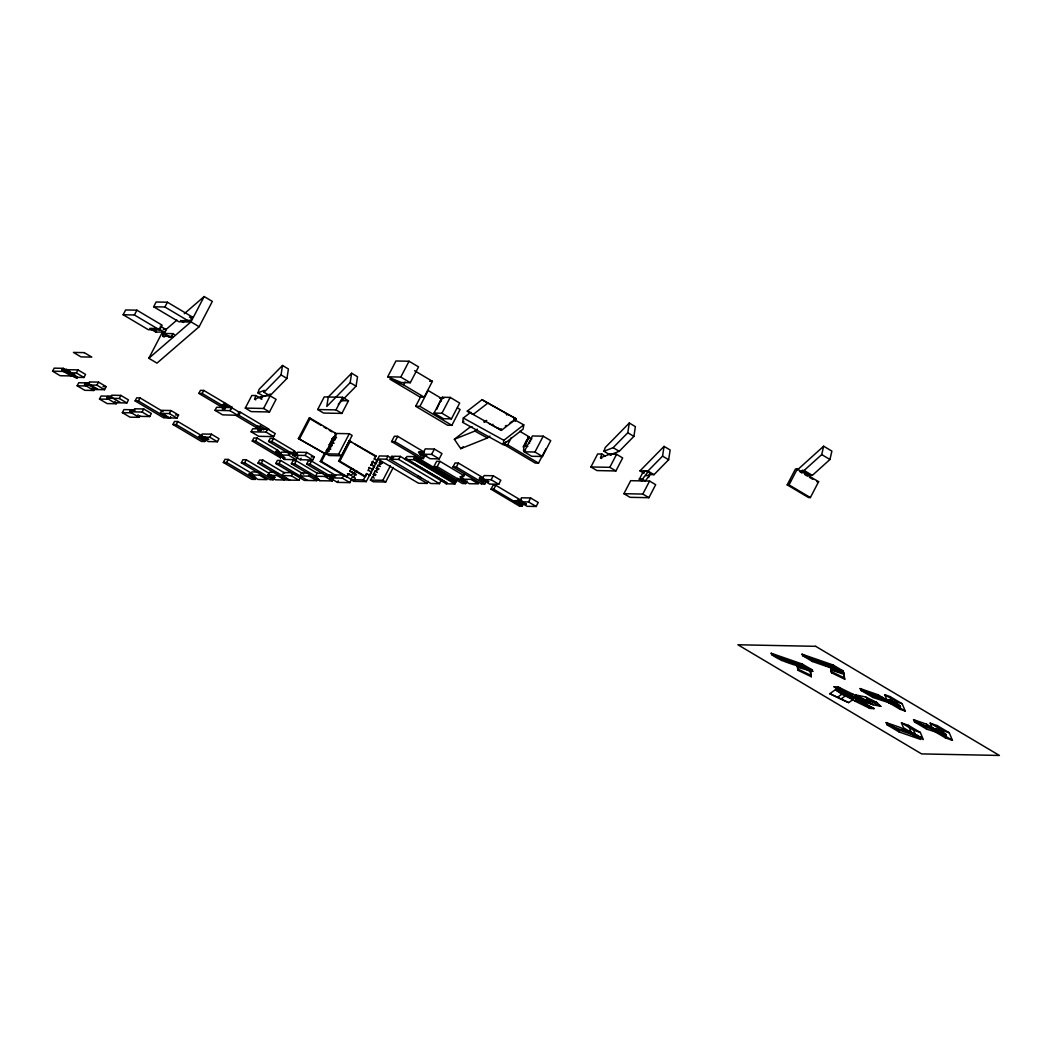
<?xml version="1.0" encoding="UTF-8"?>
<svg xmlns="http://www.w3.org/2000/svg" width="1052" height="1052" viewBox="0 0 1052 1052"><rect width="100%" height="100%" fill="white"/><g stroke="black" fill="none" stroke-linecap="round" stroke-linejoin="round"><path stroke-width="1.5" d="M150.002 328.316L159.181 328.763M180.497 320.439L183.561 322.464M202.3 436.488L203.983 437.448M202.602 438.697C202.839 436.37 206.389 441.59 202.102 438.737M202.747 436.462L204.43 437.448M205.548 438.46L208.796 439.407M205.995 438.434L207.678 439.381M207.112 438.46L208.349 439.447M269.207 475.109L268.76 475.662L269.549 475.123M270.193 475.123L271.114 475.543M270.509 475.123L272.271 475.57M273.191 476.898L274.099 477.319M273.494 476.898L274.414 477.319M274.348 476.924L275.269 477.345M261.83 399.247L260.725 398.59L261.014 396.696L262.487 397.577M257.911 392.869L259.16 389.253L282.501 365.478L288.406 368.989L286.959 378.431L269.917 395.789L264.013 392.278L264.302 390.397L257.911 392.869L263.815 396.38M269.917 395.789L270.206 393.895M264.013 392.278L281.055 374.92L282.501 365.478M351.618 373.223L328.263 396.998L326.817 406.453L350.158 382.665L351.618 373.223L357.522 376.734L356.076 386.176L338.284 404.297M603.94 451.255L613.132 447.692L627.794 432.753L629.293 423.009L635.382 426.639L633.896 436.37L619.233 451.308L610.028 454.872L603.94 451.255L605.229 447.534L629.293 423.009M664.062 446.377L639.997 470.888L647.9 471.046L662.563 456.121L664.062 446.377L670.15 449.993L668.651 459.737L654.002 474.662L649.242 474.57M513.35 420.603L514.559 419.774L523.778 424.85L523.081 429.177L503.132 444.654L462.63 422.339L463.327 418.012L470.809 412.213M503.132 444.654L503.829 440.328L523.778 424.85M201.892 437.132L203.536 437.487M270.285 476.727L272.152 477.108M802.282 470.441L804.109 470.481L821.717 454.595L823.65 446.219L831.882 451.111L829.949 459.487L812.341 475.373L810.513 475.333L802.282 470.441L801.177 472.558M255.728 399.839L254.623 399.181L255.873 395.565L260.304 398.195M601.691 458.435L600.56 457.752L601.836 454.03L605.268 456.068M272.521 477.056L271.6 477.24L271.955 476.398M424.508 455.016C421.747 458.409 416.526 449.165 421.905 452.61M436.659 409.438L437.185 408.255M437.448 407.637L441.498 398.445L428.177 390.529L419.932 406.361L415.672 406.269L420.918 396.196M441.104 401.312L441.445 400.549M442.142 398.958L442.747 398.182M643.259 479.081C643.6 483.894 634.672 476.701 642.377 479.225L645.31 480.974L650.82 473.61M74.192 373.933L72.627 375.972L60.201 375.722L52.6 371.198L54.191 368.147L63.304 368.332L65.842 369.831M73.535 376.235L71.575 376.195L61.739 370.357L62.778 369.344L65.303 370.856M62.778 369.344L63.304 368.332M70.392 371.685L66.592 369.423L61.739 370.357M52.6 371.198L65.027 371.448C71.234 369.554 86.225 384.177 65.553 370.435M66.066 370.449L66.592 369.423M63.975 371.685L65.934 371.724L66.46 370.712M69.498 372.513L68.972 373.526L69.919 372.526M72.233 373.907L71.707 374.92L69.34 374.867M71.575 376.195L72.614 375.196M66.881 370.712L68.84 370.751L67.262 372.776L76.375 372.96L77.966 369.909L85.567 374.42L83.976 377.471L74.863 377.3L65.027 371.448M74.863 377.3L75.402 376.274M65.934 371.724L76.572 378.049L77.098 377.024M76.572 378.049L77.506 377.037M94.838 388.661L93.878 390.489L84.765 390.305L77.164 385.795L78.755 382.744L89.63 382.954M93.878 390.489L84.515 384.927L85.475 383.099L88.46 383.77L97.823 389.332L96.074 389.306L85.475 383.099M123.15 314.745L125.648 309.959L136.905 310.182L162.1 325.16L159.615 329.947L148.358 329.723L123.15 314.745L134.406 314.982L159.615 329.947M88.46 383.77L89.42 381.942L98.533 382.126L106.134 386.636L104.542 389.687L92.116 389.45L93.076 387.609M84.515 384.927L96.942 385.177L98.533 382.126M134.406 314.982L136.905 310.182M116.943 402.337L116.207 403.758L107.094 403.573L99.493 399.063L101.084 396.012L111.959 396.223M153.658 306.776L156.143 301.99L167.399 302.213L192.608 317.191L190.123 321.978L178.866 321.754L153.658 306.776L164.914 307L190.123 321.978M116.207 403.758L106.844 398.195L107.751 396.446L110.841 396.959L120.257 402.403M109.184 398.156L108.606 399.247L99.493 399.063M110.841 396.959L111.749 395.21L120.862 395.394L128.462 399.905L126.871 402.955L114.444 402.706L115.181 401.285M164.914 307L167.399 302.213M106.844 398.195L119.27 398.445L120.862 395.394M184.324 313.68L204.154 296.546L212.333 301.398L199.144 326.725L156.985 363.137L148.819 358.285L161.995 332.958L168.807 336.995M139.863 415.816L139.074 417.342L129.961 417.157L122.361 412.647L123.952 409.596L134.827 409.807M135.116 400.904L138.43 400.97L166.926 417.894L163.612 417.828L135.116 400.904L136.707 397.84L140.021 397.906L163.086 411.621M139.074 417.342L129.712 411.779L130.501 410.254L135.248 411.161M132.263 411.293L131.474 412.831L122.361 412.647M138.43 400.97L140.021 397.906M133.814 410.319L134.617 408.794L143.73 408.965L151.33 413.489L149.739 416.539L137.312 416.29L138.101 414.764M129.712 411.779L142.138 412.029L143.73 408.965M148.819 358.285L190.977 321.873L204.154 296.546M160.259 413.397L161.85 410.346L170.963 410.53L178.564 415.04L176.973 418.091L167.86 417.907L160.259 413.397L169.372 413.581L176.973 418.091M169.188 418.236L170.621 417.092L169.188 418.236L163.205 413.923M164.033 413.936L162.902 414.501M169.372 413.581L170.963 410.53M205.797 439.46L204.745 441.498L201.432 441.432L172.936 424.508L174.527 421.444L177.841 421.51L202.26 436.028M172.936 424.508L176.249 424.574L177.841 421.51M198.828 393.409L200.419 390.358L203.733 390.423L224.628 402.837L223.037 405.888L219.723 405.822L198.828 393.409L202.142 393.474L223.037 405.888M202.142 393.474L203.733 390.423M263.644 429.913L238.935 415.33L222.59 414.856L215.002 410.346L216.594 407.295L223.037 407.426L225.352 408.926M223.037 407.426L222.235 408.952L224.286 408.991L225.075 407.466L231.519 407.584L239.12 412.108L237.528 415.159L229.928 410.648L215.002 410.346M211.399 434.187L202.286 434.003L200.695 437.053L209.808 437.237L211.399 434.187L218.987 438.697L217.409 441.748L208.296 441.564L200.077 436.409L201.445 436.554M229.928 410.648L231.519 407.584M231.427 408.873L232.229 407.348L224.628 402.837M238.935 415.33L240.527 412.279L269.023 429.203M260.725 398.59L263.552 395.723L270.167 395.854L276.071 399.352L269.496 411.976L251.178 411.608L245.274 408.097L251.836 395.486L255.873 395.565M255.623 477.135L255.163 479.41L251.849 479.344L223.353 462.42L224.944 459.356L228.258 459.422L251.323 473.137M223.353 462.42L226.667 462.485L228.258 459.422M258.516 428.861L257.727 430.399L261.041 430.465L261.83 428.927L267.642 429.045L275.243 433.569L273.651 436.619L258.726 436.317L251.126 431.807L252.717 428.756L258.516 428.861L261.054 430.373M245.274 408.097L263.592 408.465L270.167 395.854M235.622 415.264L256.517 427.677L257.319 426.152L260.633 426.218L266.958 429.979M277.794 450.309L276.873 450.046L277.334 451.19L276.189 451.361L276.886 452.058L275.966 451.795L276.426 452.925L275.506 452.676L280.49 457.817L252.243 441.038L253.834 437.987L257.148 438.053L277.794 450.309L281.002 453.649M274.23 477.726L273.165 479.765L269.851 479.699L241.355 462.775L242.946 459.724L246.26 459.79L269.325 473.492M260.633 426.218L259.831 427.743L256.517 427.677M252.243 441.038L255.557 441.104L257.148 438.053M241.355 462.775L244.669 462.841L246.26 459.79M251.126 431.807L266.051 432.096L267.642 429.045M250.337 474.952L259.45 475.136L267.037 479.646L257.924 479.462L249.1 474.031L255.031 477.503L252.993 476.556A8.613 1.433 27.5 0 1 250.297 474.939L251.915 471.901L259.515 472.046M294.376 450.874L292.785 453.925L289.471 453.859L268.562 441.445L270.154 438.395L273.467 438.46L294.376 450.874L297.584 454.214M300.543 477.227L298.952 480.277L286.525 480.028L258.029 463.104L259.607 460.053L262.921 460.118L284.645 473.019M268.562 441.445L271.876 441.511L273.467 438.46M258.029 463.104L261.343 463.169L262.921 460.118M259.45 475.136L260.501 473.098M285.71 477.963L284.658 480.001L275.545 479.817L267.944 475.307L269.536 472.243L275.611 472.361M317.743 478.594L316.691 480.632L304.265 480.383L275.769 463.459L277.36 460.408L280.674 460.474L303.739 474.176M275.769 463.459L279.082 463.524L280.674 460.474M267.944 475.307L277.057 475.478L278.109 473.439M280.016 455.016L288.616 455.187L289.681 453.149M289.471 453.859L290.26 452.334L293.574 452.399L295.717 454.622M298.439 438.566L309.038 418.196L310.274 418.223L335.93 433.463L325.331 453.82L298.439 438.566L325.331 453.82M299.675 438.592L310.274 418.223M292.719 455.227L293.521 453.688L296.835 453.754L297.624 452.228L306.737 452.413L314.338 456.923L312.746 459.987L300.32 459.737L292.719 455.227L305.146 455.463L312.746 459.987M317.665 409.544L324.226 396.92L342.558 397.288L348.462 400.799L341.9 413.41L323.569 413.055L317.665 409.544L335.982 409.899L341.9 413.41M333.366 478.91L332.3 480.948L319.874 480.698L291.378 463.774L292.969 460.71L296.283 460.776L317.178 473.19L323.253 473.321M280.24 454.582L284.303 459.461L296.217 459.698L297.808 456.647M291.378 463.774L294.691 463.84L296.283 460.776M291.417 472.677L283.83 472.532L282.238 475.583L291.351 475.767L292.943 472.716L299.268 476.477M300.32 459.737L301.122 458.212M305.146 455.463L306.737 452.413M335.457 477.279L331.656 475.031L330.854 476.556L327.54 476.49L306.645 464.077L308.236 461.013L311.55 461.078L335.982 475.596M335.982 409.899L342.558 397.288M306.645 464.077L309.959 464.142L311.55 461.078M309.156 473.032L301.569 472.887L299.978 475.938L309.091 476.122L310.156 474.084M349.645 470.875L353.038 472.585L351.526 475.491L348.672 473.794L347.16 476.714L345.911 476.688L320.268 461.447L324.805 452.728M320.268 461.447L321.504 461.473L332.103 441.117L330.867 441.09L333.563 442.695M326.265 453.846C328.711 450.138 332.879 445.22 332.169 442.511L335.562 437.869L335.193 436.685L336.864 433.477L349.29 433.726L352.144 435.423L341.545 455.779L329.118 455.529L326.265 453.846L338.691 454.083L341.545 455.779M317.178 473.19L315.587 476.254L319.874 480.698M294.691 463.84L315.587 476.254L324.7 476.425L325.765 474.399M338.691 454.083L349.29 433.726M327.54 476.49L328.342 474.965M329.868 477.858L330.657 476.332L333.971 476.398L334.773 474.873L343.886 475.057L351.486 479.567L349.895 482.618L337.468 482.381L329.868 477.858L342.295 478.108L349.895 482.618M366.49 473.505L365.517 476.438L364.268 476.411L338.626 461.184L349.225 440.814L376.116 456.081L373.947 459.027M338.626 461.184L339.862 461.21L350.461 440.841M387.701 376.813L395.933 360.981L409.044 361.244L418.538 366.872L410.293 382.704L401.325 382.533L387.701 376.813L400.799 377.076L410.293 382.704M337.468 482.381L338.257 480.856M342.295 478.108L343.886 475.057M350.185 470.888L351.158 467.969M400.799 377.076L409.044 361.244M374.709 458.79L377.55 460.474L376.051 460.96L376.826 461.263L366.227 481.619L353.801 481.369L350.96 479.673L352.473 476.766L354.958 477.529M355.944 475.031L353.985 473.86L355.497 470.954L357.101 471.191M353.709 476.793L355.221 473.887L356.47 474.623M414.58 370.725L432.398 381.311L424.153 397.143L420.011 397.064L389.963 379.207L403.587 384.927L405.086 382.047M353.801 481.369L355.326 478.463M350.96 479.673L363.387 479.922L366.412 474.11M370.948 465.378L373.223 461.026M367.99 470.625L369.397 467.614M370.83 464.879L372.973 462.104L372 461.565L375.827 463.787L377.55 460.474M428.23 481.382L427.165 483.42L418.538 483.249L377.747 459.014L379.338 455.95L387.964 456.134L390.779 457.804M368.792 474.899L369.765 475.425L371.501 472.111L368.647 470.415M371.816 469.074L372.803 469.613L374.525 466.299L371.672 464.603M393.264 467.469L385.69 482L373.263 481.763L370.422 480.067L374.788 474.071L376.037 474.807M375.064 475.609L373.289 474.557L375.117 471.033L376.09 471.572L377.826 468.258L379.062 468.995M377.918 469.692L376.314 468.732L378.141 465.221L379.128 465.747L380.85 462.433L382.455 463.393M381.297 464.09L379.338 462.919L380.456 460.776M425.481 454.582L423.404 458.58L420.09 458.514L391.594 441.59L394.368 436.264L397.682 436.33L423.469 451.65M391.594 441.59L394.908 441.656L397.682 436.33M377.747 459.014L386.373 459.185L387.964 456.134M441.064 480.606L439.473 483.657L430.847 483.486L390.055 459.251L391.646 456.2L392.935 456.226L392.146 457.752L393.382 457.778L394.184 456.252L400.273 456.371L446.285 483.802L454.911 483.973L455.437 482.947L413.936 458.698L414.462 457.686L455.976 481.934L456.502 480.909L415.711 456.673L407.085 456.502L405.309 458.527L446.811 482.776L446.285 483.802M370.422 480.067L382.849 480.317L390.41 465.773M390.055 459.251L398.682 459.422L400.273 456.371M446.811 482.776L406.019 458.54L405.493 459.566L414.12 459.737L454.911 483.973M434.042 413.081L442.274 397.248L450.19 397.406L459.671 403.047L451.44 418.88L443.523 418.722L434.042 413.081L441.945 413.239L451.44 418.88M414.12 459.737L414.646 458.711M415.172 457.699L415.711 456.673M441.945 413.239L450.19 397.406M422.496 454.201L425.271 448.875L434.384 449.059L441.985 453.57L439.21 458.896L430.097 458.711L422.496 454.201L431.609 454.385L439.21 458.896M431.609 454.385L434.384 449.059M415.672 406.269L447.587 425.232L451.86 425.324L460.092 409.491L457.436 407.9M467.062 480.935L465.681 483.591L462.367 483.525L433.871 466.601L436.646 461.276L439.96 461.341L464.379 475.859M433.871 466.601L437.185 466.667L439.96 461.341M486.182 481.316L484.801 483.973L481.487 483.907L452.991 466.983L455.069 462.998L458.383 463.064L482.802 477.569M452.991 466.983L456.305 467.049L458.383 463.064M413.936 458.698L454.727 482.934L455.976 481.934M461.486 476.135L460.303 478.397L465.05 481.224L462.354 481.172L463.537 478.897M462.42 476.148L461.236 478.423L465.997 481.237M461.71 479.16L470.823 479.331L478.423 483.854L469.31 483.67L461.71 479.16L464.484 473.834M479.41 479.041L480.106 477.7M483.078 478.423L481.882 478.239L483.078 478.423L482.395 479.751L481.185 479.58L482.25 477.753L483.315 478.384L482.618 479.712L483.631 479.778L482.763 479.804L483.381 478.634M481.711 479.883L484.117 475.57L493.23 475.754L500.818 480.264L498.753 484.249L489.627 484.078L481.553 479.081M481.75 481.974L483.973 481.75L484.67 480.409L482.105 481.303M481.487 483.907L483.67 479.686M485.367 479.778L483.999 481.237L484.157 479.594M483.999 481.237L484.683 479.909M485.327 480.238L484.893 481.066L485.958 481.04L485.051 481.158L485.485 480.317M546.027 448.731L538.532 463.117L535.244 463.051L504.342 444.707L505.841 441.827M486.379 481.29L488.851 481.763L484.249 479.133M504.342 444.707L507.629 444.772L511.377 437.566M482.04 479.554L491.152 479.738L493.23 475.754M523.594 503.54L522.213 506.196L519.517 506.143L491.021 489.219L493.099 485.222L495.794 485.288L521.568 500.594M491.021 489.219L493.717 489.272L495.794 485.288M527.578 437.277L528.735 436.909L528.117 437.382M523.107 446.995L525.106 443.142M525.448 442.511L526.105 441.222M526.447 440.578L527.118 439.302M527.433 439.394L525.816 442.511A2.459 2.301 -88.9 0 0 527.525 446.153M527.67 438.947L528.17 437.987M519.767 431.254L529.314 436.922L523.975 447.179A2.459 2.301 -88.9 0 0 525.461 450.769M524.133 451.808L532.378 435.975L543.2 436.185L550.735 440.656L542.49 456.489L531.668 456.279L524.133 451.808L534.955 452.018L542.49 456.489M530.3 441.406L530.787 440.486M531.392 439.302L531.865 438.395M534.955 452.018L543.2 436.185M513.652 500.923L516.821 501.265L517.518 499.924L520.937 501.962M518.597 501.804L519.293 500.463L520.49 500.647L519.806 501.975L518.597 501.804L519.806 501.975M536.152 506.472L528.564 501.962L519.438 501.778L521.516 497.793L530.629 497.977L538.23 502.488L536.152 506.472L527.039 506.301L518.965 501.304L519.662 499.976L521.739 500.673M519.123 502.106L520.49 500.647M520.727 500.607L520.03 501.935L521.253 501.58M520.871 500.699L520.175 502.028L521.042 502.001M519.201 504.118L521.384 503.974L522.068 502.632L519.596 503.369M520.885 503.158L522.081 503.329L520.885 503.158L521.568 501.817M519.517 506.143L521.595 502.159M521.397 503.461L522.094 502.133M522.357 503.211L523.37 503.264L522.502 503.29M523.87 503.343L523.528 504.013L526.263 503.987M528.564 501.962L530.629 497.977M600.56 457.752L609.752 454.188L616.564 454.319L622.666 457.949L615.893 470.954L596.997 470.573L590.908 466.957L597.681 453.951L601.836 454.03M590.908 466.957L609.805 467.325L616.564 454.319M623.915 493.69L630.687 480.685L649.584 481.053L655.672 484.683L648.9 497.688L630.016 497.307L623.915 493.69L642.811 494.059L648.9 497.688M639.366 479.173L643.18 471.861C642.746 468.824 654.173 475.017 648.795 472.282M642.377 479.225L647.927 471.98M642.811 494.059L649.584 481.053M787.198 484.867L795.457 469.008L797.271 469.034L818.614 481.711L810.356 497.57L808.528 497.53L787.198 484.867L789.026 484.893L810.356 497.57M789.118 483.262L790.565 480.488M789.026 484.893L797.271 469.034M809.409 477.45L810.513 475.333M156.235 330.512L155.88 332.143L165.203 331.932L166.163 329.631L160.285 326.159M160.062 327.659L159.365 328.605M205.087 439.236L206.784 439.42M203.575 438L203.536 438.763M190.149 320.321L180.694 320.755M825.241 665.245L834.815 668.585M829.318 665.39C798.981 656.356 841.731 670.413 842.336 673.056M836.813 669.94L830.699 667.415L830.764 668.086A36.688 6.115 27.5 0 0 830.87 668.533M648.703 477.516L648.663 475.267L645.823 475.714M419.077 451.795C416.395 451.334 424.074 458.725 423.298 453.991M169.451 337.179L172.133 336.929M797.298 469.994L823.65 446.219M484.63 422.062L486.55 420.366M506.341 414.488L507.051 413.857L516.19 418.893L501.449 430.334L488.878 423.404M506.827 414.975L507.643 414.251M165.716 329.749L176.881 320.11M326.528 450.48L327.606 448.481M205.535 437.474L203.983 437.5M423.233 455.477L426.717 455.608M501.449 430.334L467.259 411.148L482 399.721L516.19 418.893M462.63 422.339L463.879 421.365M488.036 402.929L473.282 414.37L467.259 411.148M489.903 436.08L487.444 437.987L460.75 448.678L454.372 439.263L469.113 427.822L472.046 426.652M454.372 439.263L474.873 431.057L477.319 429.15M460.75 448.678L463.209 446.771M829.752 693.663L835.393 689.796L846.479 695.188L840.837 699.054L829.752 693.663L848.635 702.604L852.962 699.646L841.876 694.254L835.393 689.796M837.55 697.213L841.876 694.254M492.165 424.811L492.98 424.272M513.744 419.025L514.901 418.249L512.876 417.065M501.304 428.756L500.805 429.098A1.499 1.328 -3.1 0 1 498.753 428.914L497.583 427.717M505.315 426.034L506.157 425.468M509.983 422.878L512.179 421.392M650.741 473.689L649.544 473.676M860.562 697.884L871.529 704.353L863.219 700.211A5.615 0.934 27.5 0 1 860.694 698.778L859.195 697.7L868.268 701.487L855.473 694.912L865.572 696.937L876.658 702.328L880.787 706.313L873.042 704.761L861.956 699.37L855.473 694.912M271.916 476.319L271.179 477.135M281.147 452.176L288.774 452.097M280.24 453.912L284.987 458.159L276.65 450.493M284.29 458.803L280.003 454.359L284.066 459.237M905.93 730.693L918.764 737.557L917.12 737.334M908.533 730.759L921.355 737.623L919.724 737.413M867.006 703.801L844.664 693.071L854.592 697.042L869.965 708.417L874.067 708.64L854.448 697.266M483.749 421.957L486.682 420.787M254.623 399.181L261.014 396.696M265.091 395.881L268.931 394.395M379.338 462.919L380.85 462.433M373.013 466.786L374.525 466.299M376.314 468.732L377.826 468.258M370.843 472.322L371.501 472.111M373.289 474.557L374.788 474.071M914.07 735.519L915.056 735.348M916.673 735.598L917.66 735.427M930.034 726.879L940.935 732.455L941.566 733.967L930.192 727.353M934.781 728.523L945.669 734.099L946.313 735.624L934.991 729.049M189.36 320.939L190.793 321.78M834.696 668.809L834.078 668.691M189.399 317.125L192.608 317.191M163.323 329.513L166.084 329.578M65.54 369.66L77.966 369.909M429.637 381.258L432.398 381.311M90.235 384.822L87.237 384.151L86.277 385.979L77.164 385.795M103.096 386.584L106.134 386.636M94.312 388.254L96.061 388.293M340.822 400.641L348.462 400.799M230.02 407.308L232.229 407.348M238.317 412.226L240.527 412.279M175.526 414.975L178.564 415.04M334.681 433.437L335.93 433.463M336.101 438.04L333.957 437.08M199.236 436.054L200.985 437.224L198.841 436.804M200.669 436.093L201.497 436.107M331.906 438.96L333.655 436.79M199.38 436.475L200.814 436.685M200.275 436.83L202.497 436.869M198.802 437.093L200.432 437.422M202.51 438.329L205.758 438.802M206.205 438.815L207.31 438.842M202.379 439.223L203.72 439.368M330.236 442.471L330.157 443.957L328.776 444.772L330.801 446.272M420.59 451.821L424.456 451.86L423.93 452.886M419.748 453.451L423.496 453.53L422.352 452.873M421.313 455.503L422.325 455.516M375.025 456.055L376.116 456.081M405.309 458.527L406.019 458.54M311.234 456.87L314.338 456.923M353.998 469.665L351.407 468.521M353.038 472.585L349.895 471.428M816.786 481.671L818.614 481.711M347.66 473.781L348.672 473.794M353.985 473.86L355.221 473.887M329.447 474.978L331.656 475.031M351.526 475.491L347.423 473.768M452.189 480.83L456.502 480.909M454.727 482.934L455.437 482.947M518.965 501.304L521.66 501.357L526.21 504.066M849.714 696.424L840.653 692.781L853.448 699.001L840.995 692.295L842.586 693.426A5.812 0.973 27.5 0 0 845.019 694.807L853.448 699.001M869.965 708.417L854.974 701.119L834.091 686.785L838.181 687.009L853.172 694.307L863.797 701.605L852.988 696.989L854.25 697.082M834.091 686.785L849.082 694.083L853.172 694.307M854.974 701.119L859.063 701.342L874.067 708.64M880.958 697.187L892.556 703.998L892.096 702.92L881.155 697.095L883.325 697.949M894.187 702.434L900.473 706.747L888.914 699.988M199.788 436.067L199.341 436.764M199.393 437.435L199.735 436.685M888.993 699.817L899.092 705.405M886.902 700.119L885.482 699.659L887.296 701.066M858.945 697.647L860.536 697.831M252.046 473.794L252.796 474.097M251.915 474.058L252.664 474.347M481.185 479.58L482.395 479.751M483.473 480.935L484.67 481.106M439.618 398.077L441.498 398.445M861.956 699.37L876.658 702.328M528.446 436.738L529.314 436.922M894.318 702.447L893.569 702.276L894.818 702.867M886.244 699.659L885.705 699.541M889.085 699.843L900.012 705.668M771.195 653.253C783.398 662.155 798.692 663.786 812.144 669.914L812.749 671.347C799.296 665.232 784.003 663.588 771.8 654.686L771.195 653.253L802.242 664.022L812.144 669.914M797.258 665.969L806.371 668.428L810.264 670.479L811.329 676.738L798.152 670.348L797.258 665.969L798.152 670.348M797.863 667.402L806.989 669.874L810.868 671.926M281.397 455.569L280.476 455.805L281.173 456.502L280.253 456.239L280.937 456.936L280.016 456.686L280.713 457.383L279.793 457.12L280.49 457.817M930.257 726.932L940.935 732.455M935.004 728.576L945.669 734.099M802.045 654.212L833.092 664.995L842.994 670.874L843.612 672.32L812.565 661.55L802.65 655.659L802.045 654.212L811.96 660.104L842.994 670.874M802.65 655.659L833.697 666.429L843.612 672.32M830.686 668.454L843.678 672.978L844.756 679.224L831.567 672.833L830.686 668.454L831.567 672.833M831.29 669.9L844.296 674.411M771.8 654.686L802.847 665.469L812.749 671.347M884.732 694.728L890.137 696.608L902.195 703.775L905.272 711.073L899.881 709.193L887.822 702.039L884.732 694.728L896.791 701.894L902.195 703.775M890.623 703.275L873.002 697.515L860.931 690.349L860.181 688.573L877.973 694.741L891.136 702.591M860.931 690.349L878.736 696.529L890.794 703.696M860.181 688.573L872.253 695.74L890.216 702.328M887.822 702.039L893.214 703.906L905.272 711.073M930.192 723.171L937.187 725.604L949.259 732.771L952.441 740.319L945.432 737.886L933.374 730.719L930.192 723.171L942.25 730.338L949.259 732.771M939.357 733.086L926.575 729.089L914.517 721.922L913.57 719.673L926.562 724.184L938.831 731.85M914.517 721.922L927.509 726.419L939.567 733.586M913.57 719.673L925.628 726.84L938.621 731.35M933.374 730.719L940.383 733.152L952.441 740.319M901.446 722.908L908.244 725.275L920.316 732.442L923.314 739.543L903.497 727.774L901.446 722.908L913.504 730.075L920.316 732.442M886.165 722.579L900.893 727.695L920.71 739.464L899.171 731.995L887.112 724.828L886.165 722.579L898.224 729.746L912.965 734.861M887.112 724.828L908.652 732.297M251.454 474.334L250.915 474.32M844.717 693.005L863.797 701.605M886.849 699.869L892.096 702.92M840.837 699.054L848.635 702.604M335.193 436.685L336.508 437.303M332.169 442.511L334.049 443.379M330.92 442.892L332.051 443.418M329.144 448.323L330.828 449.112M327.711 448.625L329.776 449.585M251.599 474.071L251.047 474.058M886.126 699.698L886.31 700.001A4.55 0.763 27.5 0 0 887.756 701.145L892.556 703.998M860.786 697.936L868.268 701.487M830.962 671.4L844.138 677.79L844.756 679.224M797.534 668.901L810.724 675.292L811.329 676.738M880.787 706.313L869.715 700.921L865.572 696.937M858.419 699.672L849.227 695.096A5.681 0.947 27.5 0 1 846.636 693.61M856.815 699.409L856.933 699.475A5.812 0.973 27.5 0 1 854.395 698.028L852.685 696.924M253.953 476.727L253.137 476.293A8.613 1.433 27.5 0 1 250.429 474.689L249.271 473.742L253.992 476.543M841.981 672.793L832.763 669.795M205.087 437.514L204.39 437.093M202.576 439.341L202.997 438.618M832.855 669.914L842.415 673.175M374.854 463.261L375.827 463.787M507.051 413.857L482 399.721M463.327 418.012L503.829 440.328M474.873 431.057L487.444 437.987M223.195 404.349L228.692 407.361M834.46 668.322L828.358 664.746L820.139 662.405M821.717 454.595L829.949 459.487M804.109 470.481L812.341 475.373M799.454 471.375L802.124 472.966M804.78 474.544L807.449 476.135M810.119 477.713L812.788 479.304M627.794 432.753L633.896 436.37M662.563 456.121L668.651 459.737M613.132 447.692L619.233 451.308M647.9 471.046L654.002 474.662M639.997 470.888L643.64 473.058M609.752 454.188L611.278 455.095M609.805 467.325L615.893 470.954M527.867 436.725L531.313 438.776M442.274 397.248L443.865 398.182M507.629 444.772L538.532 463.117M403.587 384.927L424.153 397.143M419.932 406.361L451.86 425.324M900.473 706.747L891.176 701.447A4.55 0.763 27.5 0 1 889.742 700.316L889.597 700.119M350.158 382.665L356.076 386.176M833.184 670.15L831.001 668.099M491.152 479.738L498.753 484.249M479.488 477.503L483.565 479.922M479.344 478.805L483.973 481.75M516.072 500.62L521.384 503.974M456.305 467.049L484.801 483.973M493.717 489.272L522.213 506.196M459.974 476.78L462.354 478.2M190.78 318.177L192.227 319.032M457.607 478.344L459.987 479.765M437.185 466.667L465.681 483.591M394.908 441.656L423.404 458.58M281.055 374.92L286.959 378.431M190.977 321.873L199.144 326.725M414.462 457.686L455.253 481.921M398.682 459.422L439.473 483.657M418.17 476.069L421.024 477.766M386.373 459.185L427.165 483.42M174.316 334.497L172.883 333.642L164.178 333.471L169.964 336.89M349.225 440.814L351.92 442.419M354.616 444.023L374.867 456.055M158.852 328.908L164.599 332.327M172.883 337.245L171.45 336.39L162.744 336.219L164.23 337.074M309.038 418.196L321.189 425.416M323.885 427.02L326.58 428.624M329.276 430.229L331.985 431.833M263.552 395.723L264.657 396.38M150.186 328.737L155.933 332.156M378.141 465.221L380.364 466.496M368.976 467.39L372.803 469.613M375.117 471.033L377.339 472.309M263.592 408.465L269.496 411.976M382.849 480.317L385.69 482M366.898 473.768L369.765 475.425M372.092 476.858L374.315 478.121M339.862 461.21L365.517 476.438M355.497 470.954L357.101 471.901M363.387 479.922L366.227 481.619M352.473 476.766L354.077 477.726M321.504 461.473L347.16 476.714M266.051 432.096L273.651 436.619M271.876 441.511L294.06 454.595M309.959 464.142L332.143 477.213M324.7 476.425L332.3 480.948M288.616 455.187L296.217 459.698M277.833 452.242L280.66 453.925M255.557 441.104L276.203 453.373L275.506 452.676M309.091 476.122L316.691 480.632M279.082 463.524L307.579 480.448M291.351 475.767L298.952 480.277M261.343 463.169L289.839 480.093M277.057 475.478L284.658 480.001M209.808 437.237L217.409 441.748M163.428 414.291L170.016 418.249M244.669 462.841L273.165 479.765M176.249 424.574L204.745 441.498M76.375 372.96L83.976 377.471M96.942 385.177L104.542 389.687M119.27 398.445L126.871 402.955M142.138 412.029L149.739 416.539M226.667 462.485L255.163 479.41M64.632 369.383L68.433 371.645M62.265 369.344L76.98 378.049M895.213 703.814L893.398 702.407M946.313 735.624L936.661 729.509M941.566 733.967L931.848 727.76M846.61 693.61L845.019 692.584M224.273 404.284L227.758 406.532M222.314 405.059L225.799 407.308M871.266 703.538L873.042 704.761M867.795 701.776L871.529 704.353M866.23 704.09L862.666 701.645M849.082 694.083L853.843 697.344M838.181 687.009L859.063 701.342M333.997 439L335.167 439.868M331.972 439.078L333.997 440.578M330.972 444.812L332.143 445.693M327.935 450.637L329.118 451.505M326.094 450.835L327.777 452.084M276.873 450.046L280.779 454.083M276.413 450.927L281.397 456.068M276.189 451.361L281.173 456.502M275.966 451.795L280.937 456.936M275.729 452.228L280.713 457.383M881.76 697.489L881.813 697.568A4.55 0.763 27.5 0 0 883.259 698.699L891.57 703.604M514.559 419.774L515.256 421.379M942.25 730.338L943.578 733.494M944.104 734.743L945.432 737.886M937.187 725.604L940.383 733.152M926.562 724.184L927.509 726.419M925.628 726.84L926.575 729.089M913.504 730.075L915.569 734.94M908.244 725.275L911.256 732.376M896.791 701.894L898.132 705.077M898.539 706.023L899.881 709.193M890.137 696.608L893.214 703.906M898.224 729.746L899.171 731.995M877.973 694.741L878.736 696.529M872.253 695.74L873.002 697.515M833.092 664.995L833.697 666.429M811.96 660.104L812.565 661.55M806.371 668.428L806.989 669.874M805.306 667.533L805.924 668.98M802.242 664.022L802.847 665.469M801.414 665.495L802.032 666.929M792.301 663.023L792.919 664.47M781.11 659.144L781.715 660.577M843.678 672.978L844.138 677.79M810.264 670.479L810.724 675.292M896.199 704.209A4.247 0.71 27.5 0 1 894.292 702.775M529.458 443.431A2.814 2.63 -88.9 0 1 529.656 442.655M527.696 446.469A2.814 2.63 -88.9 0 1 525.566 445.864M524.12 450.821A2.814 2.63 -88.9 0 1 523.331 450.085M253.019 475.359A8.613 1.433 27.5 0 1 252.493 475.031M253.979 476.254A8.613 1.433 27.5 0 1 251.862 474.978M162.6 335.864L164.217 333.471L162.6 335.812M173.08 333.931L171.634 336.338L173.08 333.957M268.142 475.017C268.825 477.029 268.825 473.308 268.142 474.965M643.061 471.888L644.284 472.874L643.101 471.861M84.265 352.63L73.443 352.407L80.978 356.891L91.8 357.101L84.265 352.63M815.694 646.322L737.899 644.771L921.605 753.903L999.4 755.454L815.694 646.322"/></g></svg>
